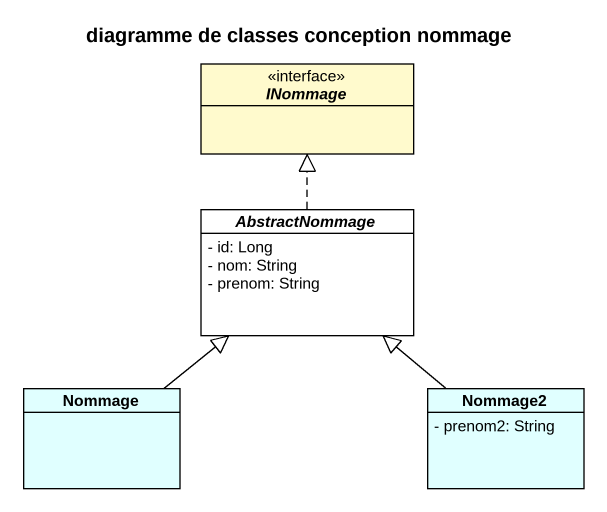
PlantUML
@startuml
title diagramme de classes conception nommage
hide circle
hide empty members
skinparam classAttributeIconSize 0
interface INommage #FFFACD
abstract class AbstractNommage #FFFFFF {
  - id: Long
  - nom: String
  - prenom: String
}
class Nommage #E0FFFF
class Nommage2 #E0FFFF {
  - prenom2: String
}
AbstractNommage .up.|> INommage
Nommage -up-|> AbstractNommage
Nommage2 -up-|> AbstractNommage
@enduml
